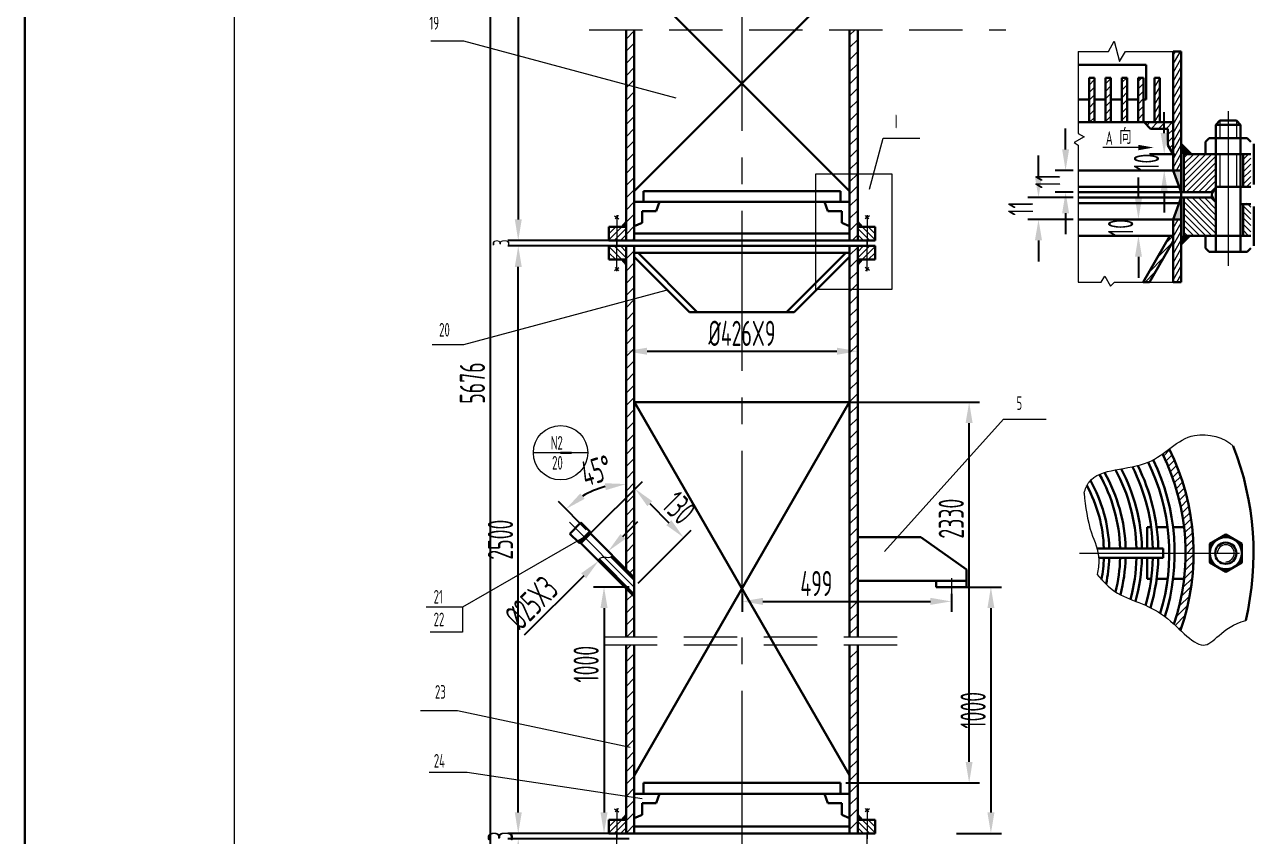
# Model space of a CAD drawing. Header units: millimetres. Extents: x 246 to 525, y 83 to 503.
# Drawn here: x 246.4 to 393.9, y 291.2 to 387.8 of the extents above; entities that cross this region are included whole.
import ezdxf

# ---------------------------------------------------------------- set-up
doc = ezdxf.new("R2010")
doc.units = ezdxf.units.MM
doc.linetypes.add('CENTER2', pattern=[28.575, 19.05, -3.175, 3.175, -3.175])
doc.linetypes.add('DASHED2', pattern=[9.525, 6.35, -3.175])
doc.layers.get('Defpoints').update_dxf_attribs({"lineweight": 15})
for name, color, linetype, lineweight in [('中心线', 7, 'CENTER2', 15), ('标注', 7, 'Continuous', 15), ('粗实线', 7, 'Continuous', 30), ('细实线', 7, 'Continuous', 15)]:
    doc.layers.add(name, color=color, linetype=linetype, lineweight=lineweight)
doc.styles.get("Standard").update_dxf_attribs({"font": 'ascii.shx', "width": 0.67, "height": 3, "bigfont": 'hztxt.shx'})
doc.dimstyles.new('ISO-25', dxfattribs={"dimtxt": 2.5, "dimasz": 2.5, "dimexe": 1.25, "dimexo": 0.625, "dimtad": 1, "dimdsep": 46, "dimtxsty": 'Standard', "dimcen": 2.5, "dimadec": 0, "dimazin": 0, "dimtfac": 1, "dimtofl": 0, "dimtmove": 0, "dimatfit": 3, "dimfxl": 1, "dimarcsym": 0})
doc.dimstyles.new('副本 (2)ISO-25', dxfattribs={"dimtxt": 2.5, "dimasz": 2.5, "dimexe": 1.25, "dimexo": 0.625, "dimtad": 1, "dimlfac": 10, "dimdsep": 46, "dimtxsty": 'Standard', "dimcen": 2.5, "dimadec": 0, "dimazin": 0, "dimtfac": 1, "dimtix": 1, "dimtofl": 0, "dimtmove": 0, "dimatfit": 3, "dimfxl": 1, "dimarcsym": 0})
pattern_1 = [(45, (239.0128, 282.3983), (-0.727401, 0.727401), [])]
pattern_2 = [(45, (244.60794, 283.0507), (-0.3637004, 0.3637004), [])]
pattern_3 = [(60, (244.60794, 283.0507), (-0.4454402, 0.257175), [])]
pattern_4 = [(45, (71.96004, 70.4446), (-0.4490128, 0.4490128), [])]

# ---------------------------------------------------------------- blocks, each defined once
blk = doc.blocks.new('*D7')
at = {"layer": 'Defpoints', "color": 0, "transparency": 16777216}
for p in [(313.19, 326.69), (324.88, 326.77), (318.99, 320.88)]:
    blk.add_point(p, dxfattribs=at)
at = {"layer": '标注', "color": 0, "lineweight": -2, "transparency": 16777216}
for p, q in [((313.63, 327.13), (319.96, 333.46)), ((320.84, 330.81), (323.12, 328.54)), ((319.44, 321.32), (325.77, 327.65))]:
    blk.add_line(p, q, dxfattribs=at)
at = {"layer": '标注', "color": 0, "transparency": 16777216}
for points in [[(321.14, 331.1), (320.55, 330.51), (319.08, 332.58)], [(323.41, 328.83), (322.82, 328.24), (324.88, 326.77)]]:
    blk.add_solid(points, dxfattribs=at)
at = {"layer": '标注', "color": 0, "transparency": 16777216, "insert": (324.34, 330.32), "char_height": 3, "attachment_point": 5, "rotation": 315}
blk.add_mtext('130', dxfattribs=at)
blk = doc.blocks.new('*D8')
at = {"layer": 'Defpoints', "color": 0, "transparency": 16777216}
for p in [(378.02, 364.66), (378.02, 362.72), (379.06, 362.72)]:
    blk.add_point(p, dxfattribs=at)
at = {"layer": '标注', "color": 0, "lineweight": -2, "transparency": 16777216}
for p, q in [((379.06, 367.16), (379.06, 369.66)), ((378.65, 364.66), (380.31, 364.66)), ((378.65, 362.72), (380.31, 362.72)), ((379.06, 360.22), (379.06, 357.72))]:
    blk.add_line(p, q, dxfattribs=at)
at = {"layer": '标注', "color": 0, "transparency": 16777216}
for points in [[(378.65, 367.16), (379.48, 367.16), (379.06, 364.66)], [(378.65, 360.22), (379.48, 360.22), (379.06, 362.72)]]:
    blk.add_solid(points, dxfattribs=at)
at = {"layer": '标注', "color": 0, "transparency": 16777216, "insert": (376.94, 363.69), "char_height": 3, "attachment_point": 5, "rotation": 90}
blk.add_mtext('10', dxfattribs=at)
blk = doc.blocks.new('*D9')
at = {"layer": 'Defpoints', "color": 0, "transparency": 16777216}
for p in [(380.37, 372.44), (380.37, 370.49), (382.13, 370.49)]:
    blk.add_point(p, dxfattribs=at)
at = {"layer": '标注', "color": 0, "lineweight": -2, "transparency": 16777216}
for p, q in [((382.13, 374.94), (382.13, 377.44)), ((380.99, 372.44), (383.38, 372.44)), ((380.99, 370.49), (383.38, 370.49)), ((382.13, 367.99), (382.13, 365.49))]:
    blk.add_line(p, q, dxfattribs=at)
at = {"layer": '标注', "color": 0, "transparency": 16777216}
for points in [[(381.71, 374.94), (382.55, 374.94), (382.13, 372.44)], [(381.71, 367.99), (382.55, 367.99), (382.13, 370.49)]]:
    blk.add_solid(points, dxfattribs=at)
at = {"layer": '标注', "color": 0, "transparency": 16777216, "insert": (380.01, 371.47), "char_height": 3, "attachment_point": 5, "rotation": 90}
blk.add_mtext('10', dxfattribs=at)
blk = doc.blocks.new('*D12')
at = {"layer": 'Defpoints', "color": 0, "transparency": 16777216}
for p in [(305.17, 290.88), (318.99, 291.53), (318.99, 290.88)]:
    blk.add_point(p, dxfattribs=at)
at = {"layer": '标注', "color": 0, "lineweight": -2, "transparency": 16777216}
for p, q in [((305.17, 294.03), (305.17, 296.53)), ((318.37, 291.53), (303.92, 291.53)), ((318.37, 290.88), (303.92, 290.88)), ((305.17, 288.38), (305.17, 285.88))]:
    blk.add_line(p, q, dxfattribs=at)
at = {"layer": '标注', "color": 0, "transparency": 16777216}
for points in [[(304.76, 294.03), (305.59, 294.03), (305.17, 291.53)], [(304.76, 288.38), (305.59, 288.38), (305.17, 290.88)]]:
    blk.add_solid(points, dxfattribs=at)
at = {"layer": '标注', "color": 0, "transparency": 16777216, "insert": (303.05, 291.2), "char_height": 3, "attachment_point": 5, "rotation": 90}
blk.add_mtext('3', dxfattribs=at)
blk = doc.blocks.new('*D16')
at = {"layer": 'Defpoints', "color": 0, "transparency": 16777216}
for p in [(318.02, 333.5), (312.95, 331.78), (313.76, 327.26), (318.02, 323), (318.99, 322.03)]:
    blk.add_point(p, dxfattribs=at)
at = {"layer": '标注', "color": 0, "lineweight": -2, "transparency": 16777216}
blk.add_line((313.32, 327.7), (309.97, 331.05), dxfattribs=at)
blk.add_arc((318.02, 323), 10.14, 104.1596, 120.8404, dxfattribs=at)
at = {"layer": '标注', "color": 0, "transparency": 16777216}
for points in [[(313.08, 331.38), (312.57, 332.03), (310.85, 330.17)], [(315.49, 333.24), (315.59, 332.42), (318.02, 333.14)]]:
    blk.add_solid(points, dxfattribs=at)
at = {"layer": '标注', "color": 0, "transparency": 16777216, "insert": (314.47, 334.74), "char_height": 3, "attachment_point": 5, "rotation": 16.8514}
blk.add_mtext('45°', dxfattribs=at)
blk = doc.blocks.new('*D17')
at = {"layer": 'Defpoints', "color": 0, "transparency": 16777216}
for p in [(312.61, 326.11), (313.76, 327.26), (314.74, 323.99)]:
    blk.add_point(p, dxfattribs=at)
at = {"layer": '标注', "color": 0, "lineweight": -2, "transparency": 16777216}
for p, q in [((317.65, 326.91), (319.42, 328.67)), ((314.2, 326.82), (316.77, 324.25)), ((313.06, 325.67), (315.62, 323.11)), ((312.97, 322.22), (305.89, 315.15))]:
    blk.add_line(p, q, dxfattribs=at)
at = {"layer": '标注', "color": 0, "transparency": 16777216}
for points in [[(317.36, 327.2), (317.94, 326.61), (315.88, 325.14)], [(312.67, 322.52), (313.26, 321.93), (314.74, 323.99)]]:
    blk.add_solid(points, dxfattribs=at)
at = {"layer": '标注', "color": 0, "transparency": 16777216, "insert": (306.75, 319.01), "char_height": 3, "attachment_point": 5, "rotation": 45}
blk.add_mtext('%%C25X3', dxfattribs=at)
blk = doc.blocks.new('*D18')
at = {"layer": 'Defpoints', "color": 0, "transparency": 16777216}
for p in [(318.99, 320.88), (315.39, 291.53), (318.99, 291.53)]:
    blk.add_point(p, dxfattribs=at)
at = {"layer": '标注', "color": 0, "lineweight": -2, "transparency": 16777216}
for p, q in [((318.37, 320.88), (314.14, 320.88)), ((315.39, 318.38), (315.39, 294.03)), ((318.37, 291.53), (314.14, 291.53))]:
    blk.add_line(p, q, dxfattribs=at)
at = {"layer": '标注', "color": 0, "transparency": 16777216}
for points in [[(314.97, 318.38), (315.81, 318.38), (315.39, 320.88)], [(314.97, 294.03), (315.81, 294.03), (315.39, 291.53)]]:
    blk.add_solid(points, dxfattribs=at)
at = {"layer": '标注', "color": 0, "transparency": 16777216, "insert": (313.26, 311.69), "char_height": 3, "attachment_point": 5, "rotation": 90}
blk.add_mtext('1000', dxfattribs=at)
blk = doc.blocks.new('*D23')
at = {"layer": 'Defpoints', "color": 0, "transparency": 16777216}
for p in [(343.57, 342.91), (358.89, 342.91), (343.57, 297.56)]:
    blk.add_point(p, dxfattribs=at)
at = {"layer": '标注', "color": 0, "lineweight": -2, "transparency": 16777216}
for p, q in [((344.19, 342.91), (360.14, 342.91)), ((358.89, 300.06), (358.89, 340.41)), ((344.19, 297.56), (360.14, 297.56))]:
    blk.add_line(p, q, dxfattribs=at)
at = {"layer": '标注', "color": 0, "transparency": 16777216}
for points in [[(358.47, 340.41), (359.3, 340.41), (358.89, 342.91)], [(358.47, 300.06), (359.3, 300.06), (358.89, 297.56)]]:
    blk.add_solid(points, dxfattribs=at)
at = {"layer": '标注', "color": 0, "transparency": 16777216, "insert": (356.76, 329.02), "char_height": 3, "attachment_point": 5, "rotation": 90}
blk.add_mtext('2330', dxfattribs=at)
blk = doc.blocks.new('*D24')
at = {"layer": 'Defpoints', "color": 0, "transparency": 16777216}
for p in [(331.83, 320.7), (356.77, 320.7), (356.77, 319.17)]:
    blk.add_point(p, dxfattribs=at)
at = {"layer": '标注', "color": 0, "lineweight": -2, "transparency": 16777216}
for p, q in [((331.83, 320.07), (331.83, 317.92)), ((334.33, 319.17), (354.27, 319.17)), ((356.77, 320.07), (356.77, 317.92))]:
    blk.add_line(p, q, dxfattribs=at)
at = {"layer": '标注', "color": 0, "transparency": 16777216}
for points in [[(334.33, 319.59), (334.33, 318.75), (331.83, 319.17)], [(354.27, 319.59), (354.27, 318.75), (356.77, 319.17)]]:
    blk.add_solid(points, dxfattribs=at)
at = {"layer": '标注', "color": 0, "transparency": 16777216, "insert": (340.69, 321.3), "char_height": 3, "attachment_point": 5}
blk.add_mtext('499', dxfattribs=at)
blk = doc.blocks.new('*D25')
at = {"layer": 'Defpoints', "color": 0, "transparency": 16777216}
for p in [(356.77, 320.88), (356.77, 291.53), (361.48, 291.53)]:
    blk.add_point(p, dxfattribs=at)
at = {"layer": '标注', "color": 0, "lineweight": -2, "transparency": 16777216}
for p, q in [((357.39, 320.88), (362.73, 320.88)), ((361.48, 318.38), (361.48, 294.03)), ((357.39, 291.53), (362.73, 291.53))]:
    blk.add_line(p, q, dxfattribs=at)
at = {"layer": '标注', "color": 0, "transparency": 16777216}
for points in [[(361.07, 318.38), (361.9, 318.38), (361.48, 320.88)], [(361.07, 294.03), (361.9, 294.03), (361.48, 291.53)]]:
    blk.add_solid(points, dxfattribs=at)
at = {"layer": '标注', "color": 0, "transparency": 16777216, "insert": (359.36, 306.2), "char_height": 3, "attachment_point": 5, "rotation": 90}
blk.add_mtext('1000', dxfattribs=at)
blk = doc.blocks.new('*D1')
at = {"layer": 'Defpoints', "color": 0, "transparency": 16777216}
for p in [(318.02, 349.77), (345.63, 349.73), (345.63, 348.96)]:
    blk.add_point(p, dxfattribs=at)
at = {"layer": '标注', "color": 0, "lineweight": -2, "transparency": 16777216}
for p, q in [((318.02, 349.14), (318.02, 347.71)), ((320.52, 348.96), (343.13, 348.96)), ((345.63, 349.11), (345.63, 347.71))]:
    blk.add_line(p, q, dxfattribs=at)
at = {"layer": '标注', "color": 0, "transparency": 16777216}
for points in [[(320.52, 349.38), (320.52, 348.54), (318.02, 348.96)], [(343.13, 349.38), (343.13, 348.54), (345.63, 348.96)]]:
    blk.add_solid(points, dxfattribs=at)
at = {"layer": '标注', "color": 0, "transparency": 16777216, "insert": (331.82, 351.09), "char_height": 3, "attachment_point": 5}
blk.add_mtext('%%C426X9', dxfattribs=at)
blk = doc.blocks.new('*D27')
at = {"layer": 'Defpoints', "color": 0, "transparency": 16777216}
for p in [(318.99, 426.88), (305.17, 362.15), (318.99, 362.15)]:
    blk.add_point(p, dxfattribs=at)
at = {"layer": '标注', "color": 0, "lineweight": -2, "transparency": 16777216}
for p, q in [((318.37, 426.88), (303.92, 426.88)), ((305.17, 424.38), (305.17, 364.65)), ((318.37, 362.15), (303.92, 362.15))]:
    blk.add_line(p, q, dxfattribs=at)
at = {"layer": '标注', "color": 0, "transparency": 16777216}
for points in [[(304.76, 424.38), (305.59, 424.38), (305.17, 426.88)], [(304.76, 364.65), (305.59, 364.65), (305.17, 362.15)]]:
    blk.add_solid(points, dxfattribs=at)
at = {"layer": '标注', "color": 0, "transparency": 16777216, "insert": (303.05, 394.51), "char_height": 3, "attachment_point": 5, "rotation": 90}
blk.add_mtext('2000', dxfattribs=at)
blk = doc.blocks.new('*D28')
at = {"layer": 'Defpoints', "color": 0, "transparency": 16777216}
for p in [(305.17, 361.5), (318.99, 361.5), (318.99, 291.53)]:
    blk.add_point(p, dxfattribs=at)
at = {"layer": '标注', "color": 0, "lineweight": -2, "transparency": 16777216}
for p, q in [((318.37, 361.5), (303.92, 361.5)), ((305.17, 294.03), (305.17, 359)), ((318.37, 291.53), (303.92, 291.53))]:
    blk.add_line(p, q, dxfattribs=at)
at = {"layer": '标注', "color": 0, "transparency": 16777216}
for points in [[(304.76, 359), (305.59, 359), (305.17, 361.5)], [(304.76, 294.03), (305.59, 294.03), (305.17, 291.53)]]:
    blk.add_solid(points, dxfattribs=at)
at = {"layer": '标注', "color": 0, "transparency": 16777216, "insert": (303.05, 326.52), "char_height": 3, "attachment_point": 5, "rotation": 90}
blk.add_mtext('2500', dxfattribs=at)
blk = doc.blocks.new('*D30')
at = {"layer": 'Defpoints', "color": 0, "transparency": 16777216}
for p in [(327.75, 452.5), (301.83, 237.84), (327.75, 237.84)]:
    blk.add_point(p, dxfattribs=at)
at = {"layer": '标注', "color": 0, "lineweight": -2, "transparency": 16777216}
for p, q in [((327.13, 452.5), (300.58, 452.5)), ((301.83, 450), (301.83, 240.34)), ((327.13, 237.84), (300.58, 237.84))]:
    blk.add_line(p, q, dxfattribs=at)
at = {"layer": '标注', "color": 0, "transparency": 16777216}
for points in [[(301.42, 450), (302.25, 450), (301.83, 452.5)], [(301.42, 240.34), (302.25, 240.34), (301.83, 237.84)]]:
    blk.add_solid(points, dxfattribs=at)
at = {"layer": '标注', "color": 0, "transparency": 16777216, "insert": (299.71, 345.17), "char_height": 3, "attachment_point": 5, "rotation": 90}
blk.add_mtext('5676', dxfattribs=at)
blk = doc.blocks.new('*D31')
at = {"layer": 'Defpoints', "color": 0, "transparency": 16777216}
for p in [(371.89, 370.49), (370.38, 367.9), (371.89, 367.9)]:
    blk.add_point(p, dxfattribs=at)
at = {"layer": '标注', "color": 0, "lineweight": -2, "transparency": 16777216}
for p, q in [((370.38, 372.99), (370.38, 375.49)), ((371.27, 370.49), (369.13, 370.49)), ((371.27, 367.9), (369.13, 367.9)), ((370.38, 365.4), (370.38, 362.9))]:
    blk.add_line(p, q, dxfattribs=at)
at = {"layer": '标注', "color": 0, "transparency": 16777216}
for points in [[(369.97, 372.99), (370.8, 372.99), (370.38, 370.49)], [(369.97, 365.4), (370.8, 365.4), (370.38, 367.9)]]:
    blk.add_solid(points, dxfattribs=at)
at = {"layer": '标注', "color": 0, "transparency": 16777216, "insert": (368.26, 369.2), "char_height": 3, "attachment_point": 5, "rotation": 90}
blk.add_mtext('11', dxfattribs=at)
blk = doc.blocks.new('*D32')
at = {"layer": 'Defpoints', "color": 0, "transparency": 16777216}
for p in [(371.89, 367.25), (367.15, 364.66), (371.89, 364.66)]:
    blk.add_point(p, dxfattribs=at)
at = {"layer": '标注', "color": 0, "lineweight": -2, "transparency": 16777216}
for p, q in [((367.15, 369.75), (367.15, 372.25)), ((371.27, 367.25), (365.9, 367.25)), ((371.27, 364.66), (365.9, 364.66)), ((367.15, 362.16), (367.15, 359.66))]:
    blk.add_line(p, q, dxfattribs=at)
at = {"layer": '标注', "color": 0, "transparency": 16777216}
for points in [[(366.73, 369.75), (367.57, 369.75), (367.15, 367.25)], [(366.73, 362.16), (367.57, 362.16), (367.15, 364.66)]]:
    blk.add_solid(points, dxfattribs=at)
at = {"layer": '标注', "color": 0, "transparency": 16777216, "insert": (365.03, 365.96), "char_height": 3, "attachment_point": 5, "rotation": 90}
blk.add_mtext('11', dxfattribs=at)

msp = doc.modelspace()

# ---------------------------------------------------------------- hatches: boundary and pattern name
at = {"layer": '中心线'}
for points in [[(384.158, 373.6698), (384.158, 372.4373), (385.3905, 372.4373)], [(384.1338, 361.4933), (384.1338, 362.7258), (385.3663, 362.7258)]]:
    msp.add_hatch(color=0, dxfattribs=at).paths.add_polyline_path(points)
h = msp.add_hatch(color=0, dxfattribs=at)
h.paths.add_polyline_path([(384.1503, 370.4933), (383.1783, 370.4933), (383.9073, 368.5493), (384.1503, 368.5493)])
h.paths.add_polyline_path([(383.1783, 364.6613), (384.1503, 364.6613), (384.1503, 366.6053), (383.9073, 366.6053)])
h = msp.add_hatch(color=256, dxfattribs=at)
h.paths.add_polyline_path([(384.1503, 370.4933), (383.1783, 370.4933), (383.9073, 368.5493), (384.1503, 368.5493)])
h.paths.add_polyline_path([(384.1503, 366.6053), (383.9073, 366.6053), (383.1783, 364.6613), (384.1503, 364.6613)])
h = msp.add_hatch(color=0, dxfattribs=at)
h.paths.add_polyline_path([(384.1503, 368.5493), (383.9073, 368.5493), (384.1503, 367.9013)])
h.paths.add_polyline_path([(384.1503, 367.2533), (383.9073, 366.6053), (384.1503, 366.6053)])
at = {"layer": '粗实线'}
for points in [[(318.0203, 364.3687), (317.5099, 363.7794), (318.0203, 363.7794)], [(345.6283, 364.3687), (346.1386, 363.7794), (345.6283, 363.7794)], [(317.5115, 359.873), (318.0219, 359.873), (318.0219, 359.2837)], [(345.6267, 359.2837), (346.137, 359.873), (345.6267, 359.873)], [(317.5115, 293.1571), (318.0219, 293.1571), (318.0219, 293.7464)], [(345.6267, 293.7464), (346.137, 293.1571), (345.6267, 293.1571)]]:
    msp.add_hatch(color=256, dxfattribs=at).paths.add_polyline_path(points)
at = {"layer": '细实线'}
h = msp.add_hatch(dxfattribs=at)
h.set_pattern_fill('ANSI31', color=256, scale=0.324, style=0)
h.set_pattern_definition(pattern_1)
h.paths.add_polyline_path([(318.9939, 387.2532), (318.0219, 387.2532), (318.0219, 362.1501), (318.9939, 362.1501)])
h.paths.add_polyline_path([(345.6267, 387.2532), (344.6547, 387.2532), (344.6547, 370.2234), (345.6267, 370.2234)])
h.paths.add_polyline_path([(345.6267, 370.2234), (344.6547, 370.2234), (344.6547, 362.1501), (345.6267, 362.1501)])
h.paths.add_polyline_path([(345.6267, 361.5021), (344.6547, 361.5021), (344.6547, 351.6399), (345.6267, 351.6399)])
h.paths.add_polyline_path([(318.9939, 361.5021), (318.0219, 361.5021), (318.0219, 333.5037), (318.0219, 322.9978), (318.9939, 322.0258)])
h = msp.add_hatch(dxfattribs=at)
h.set_pattern_fill('ANSI31', color=256, scale=0.162, angle=15, style=0)
h.set_pattern_definition(pattern_3)
h.paths.add_polyline_path([(383.1783, 372.4373), (383.1783, 370.4933), (384.1503, 370.4933), (384.1503, 384.6741), (383.1783, 384.6741)])
h.paths.add_polyline_path([(383.1783, 357.1873), (384.1503, 357.1873), (384.1503, 362.7173), (384.1503, 364.6613), (383.1783, 364.6613)])
h = msp.add_hatch(dxfattribs=at)
h.set_pattern_fill('ANSI31', color=256, scale=0.2, style=0)
h.set_pattern_definition(pattern_4)
h.paths.add_polyline_path([(373.1872, 376.2193), (373.8352, 376.2193), (373.8352, 381.5357), (373.1872, 381.5357)])
h.paths.add_polyline_path([(375.7792, 381.5357), (375.1312, 381.5357), (375.1312, 376.2193), (375.7792, 376.2193)])
h.paths.add_polyline_path([(377.7232, 381.5357), (377.0752, 381.5357), (377.0752, 376.2193), (377.7232, 376.2193)])
h.paths.add_polyline_path([(379.6672, 381.5357), (379.0192, 381.5357), (379.0192, 376.2193), (379.6672, 376.2193)])
h = msp.add_hatch(dxfattribs=at)
h.set_pattern_fill('ANSI31', color=256, scale=0.162, angle=15, style=0)
h.set_pattern_definition(pattern_3)
h.paths.add_polyline_path([(381.6112, 381.5357), (381.5376, 381.5357), (380.9632, 381.5357), (380.9632, 376.2193), (381.5477, 376.2193), (381.6112, 376.2193)])
h = msp.add_hatch(dxfattribs=at)
h.set_pattern_fill('ANSI31', color=256, scale=0.2, style=0)
h.set_pattern_definition(pattern_4)
h.paths.add_polyline_path([(382.5676, 375.4511), (382.5676, 373.4951), (383.1783, 372.4373), (383.1783, 376.2193), (379.7396, 376.2193), (380.5077, 375.4511)])
h = msp.add_hatch(dxfattribs=at)
h.set_pattern_fill('ANSI31', color=256, scale=0.162, style=0)
h.set_pattern_definition(pattern_2)
h.paths.add_polyline_path([(388.2825, 371.5216), (388.2825, 372.4373), (384.4743, 372.4373), (384.4743, 367.9013), (387.9096, 367.9013, -0.181462), (388.2825, 368.202)])
h.paths.add_polyline_path([(392.4336, 372.4373), (391.5324, 372.4373), (391.5324, 368.5537), (392.4336, 368.5537)])
h = msp.add_hatch(dxfattribs=at)
h.set_pattern_fill('ANSI31', color=256, scale=0.162, style=0)
h.set_pattern_definition([(315, (244.60794, 452.10387), (-0.3637004, -0.3637004), [])])
h.paths.add_polyline_path([(388.2825, 363.633), (388.2825, 362.7173), (384.4743, 362.7173), (384.4743, 367.2533), (387.9096, 367.2533, 0.181462), (388.2825, 366.9526)])
h.paths.add_polyline_path([(392.4336, 362.7173), (391.5324, 362.7173), (391.5324, 366.6009), (392.4336, 366.6009)])
h = msp.add_hatch(dxfattribs=at)
h.set_pattern_fill('ANSI31', color=256, scale=0.162, style=0)
h.set_pattern_definition([(45, (239.01276, 216.1791), (-0.3637004, 0.3637004), [])])
h.paths.add_polyline_path([(316.9036, 363.7791), (315.9629, 363.7791), (315.9629, 362.1501), (316.9036, 362.1501)])
h.paths.add_polyline_path([(318.0219, 363.7791), (316.9036, 363.7791), (316.9036, 362.1501), (318.0219, 362.1501)])
h = msp.add_hatch(dxfattribs=at)
h.set_pattern_fill('ANSI31', color=256, scale=0.162, style=0)
h.set_pattern_definition([(135, (424.6358, 216.1791), (0.3637004, 0.3637004), [])])
h.paths.add_polyline_path([(346.745, 363.7791), (347.6857, 363.7791), (347.6857, 362.1501), (346.745, 362.1501)])
h.paths.add_polyline_path([(345.6267, 363.7791), (346.745, 363.7791), (346.745, 362.1501), (345.6267, 362.1501)])
h = msp.add_hatch(dxfattribs=at)
h.set_pattern_fill('ANSI31', color=256, scale=0.162, style=0)
h.set_pattern_definition([(315, (239.01276, 507.47306), (-0.3637004, -0.3637004), [])])
h.paths.add_polyline_path([(315.9629, 361.5021), (316.9036, 361.5021), (316.9036, 359.873), (315.9629, 359.873)])
h.paths.add_polyline_path([(318.0219, 359.873), (316.9036, 359.873), (316.9036, 361.5021), (318.0219, 361.5021)])
h = msp.add_hatch(dxfattribs=at)
h.set_pattern_fill('ANSI31', color=256, scale=0.162, style=0)
h.set_pattern_definition([(225, (424.6358, 507.47306), (0.3637004, -0.3637004), [])])
h.paths.add_polyline_path([(347.6857, 361.5021), (346.745, 361.5021), (346.745, 359.873), (347.6857, 359.873)])
h.paths.add_polyline_path([(345.6267, 359.873), (346.745, 359.873), (346.745, 361.5021), (345.6267, 361.5021)])
h = msp.add_hatch(dxfattribs=at)
h.set_pattern_fill('ANSI31', color=256, scale=0.162, style=0)
h.set_pattern_definition(pattern_2)
h.paths.add_polyline_path([(383.1783, 362.0693), (383.1783, 362.7173), (382.8042, 362.7173), (379.6114, 357.1873), (380.3597, 357.1873)])
h = msp.add_hatch(dxfattribs=at)
h.set_pattern_fill('ANSI31', color=256, scale=0.324, style=0)
h.set_pattern_definition(pattern_1)
h.paths.add_polyline_path([(345.6267, 351.6399), (344.6547, 351.6399), (344.6547, 314.9568), (345.6267, 314.9568)])
h.paths.add_polyline_path([(345.6267, 313.9848), (344.6547, 313.9848), (344.6547, 291.528), (345.6267, 291.528), (345.6267, 293.1571)])
h = msp.add_hatch(dxfattribs=at)
h.set_pattern_fill('ANSI31', color=256, scale=0.2, style=0)
h.set_pattern_definition([(45, (66.36486, 81.86283), (-0.4490128, 0.4490128), [])])
edge = h.paths.add_edge_path()
edge.add_spline(control_points=[(382.7038, 337.3228), (382.4421, 337.1263), (382.1795, 336.9273), (381.9107, 336.7347)], knot_values=[16.16220367, 16.16220367, 16.16220367, 16.16220367, 17.37817642, 17.37817642, 17.37817642, 17.37817642], degree=3, periodic=0)
edge.add_arc((357.9652, 324.9163), 26.7033, -0.013491, 26.268742, ccw=False)
edge.add_line((384.6684, 324.9101), (385.6404, 324.9101))
edge.add_arc((357.9652, 324.9163), 27.6753, 359.986983, 386.633725)
edge = h.paths.add_edge_path()
edge.add_line((385.6404, 324.9101), (384.6684, 324.9101))
edge.add_arc((357.9652, 324.9163), 26.7033, 341.500012, 359.986509, ccw=False)
edge.add_spline(control_points=[(383.2885, 316.4433), (383.554, 316.203), (383.8147, 315.96), (384.0695, 315.7247)], knot_values=[13.43695554, 13.43695554, 13.43695554, 13.43695554, 14.5748202, 14.5748202, 14.5748202, 14.5748202], degree=3, periodic=0)
edge.add_arc((357.9652, 324.9163), 27.6753, 340.602246, 359.986983)
h = msp.add_hatch(dxfattribs=at)
h.set_pattern_fill('ANSI31', color=256, scale=0.162, style=0)
h.set_pattern_definition([(45, (239.01276, 282.3983), (-0.3637004, 0.3637004), [])])
edge = h.paths.add_edge_path()
edge.add_spline(control_points=[(314.8165, 324.187), (314.7738, 324.1408), (314.7324, 324.0902), (314.692, 324.0366)], knot_values=[0.61619123, 0.61619123, 0.61619123, 0.61619123, 0.90143875, 0.90143875, 0.90143875, 0.90143875], degree=3, periodic=0)
edge.add_line((314.692, 324.0366), (318.9939, 319.7347))
edge.add_line((318.9939, 319.7347), (318.9939, 320.0096))
edge.add_line((318.9939, 320.0096), (314.8165, 324.187))
edge = h.paths.add_edge_path()
edge.add_spline(control_points=[(316.4138, 324.6058), (316.3666, 324.5619), (316.3111, 324.5234), (316.252, 324.4927)], knot_values=[3.29237305, 3.29237305, 3.29237305, 3.29237305, 3.56707941, 3.56707941, 3.56707941, 3.56707941], degree=3, periodic=0)
edge.add_line((316.252, 324.4927), (318.9939, 321.7508))
edge.add_line((318.9939, 321.7508), (318.9939, 322.0258))
edge.add_line((318.9939, 322.0258), (316.4138, 324.6058))
h = msp.add_hatch(dxfattribs=at)
h.set_pattern_fill('ANSI31', color=256, scale=0.324, style=0)
h.set_pattern_definition(pattern_1)
h.paths.add_polyline_path([(318.9939, 313.9848), (318.0349, 313.9848), (318.0219, 291.528), (318.9939, 291.528)])
h.paths.add_polyline_path([(318.9939, 319.7347), (318.0387, 320.6899), (318.0354, 314.9568), (318.9939, 314.9568)])
h = msp.add_hatch(dxfattribs=at)
h.set_pattern_fill('ANSI31', color=256, scale=0.162, style=0)
h.set_pattern_definition([(45, (239.01276, 145.55703), (-0.3637004, 0.3637004), [])])
h.paths.add_polyline_path([(315.9629, 291.528), (316.9036, 291.528), (316.9036, 293.1571), (315.9629, 293.1571)])
h.paths.add_polyline_path([(318.0219, 293.1571), (316.9036, 293.1571), (316.9036, 291.528), (318.0219, 291.528)])
h = msp.add_hatch(dxfattribs=at)
h.set_pattern_fill('ANSI31', color=256, scale=0.162, style=0)
h.set_pattern_definition([(135, (424.6358, 145.55703), (0.3637004, 0.3637004), [])])
h.paths.add_polyline_path([(347.6857, 291.528), (346.745, 291.528), (346.745, 293.1571), (347.6857, 293.1571)])
h.paths.add_polyline_path([(345.6267, 293.1571), (346.745, 293.1571), (346.745, 291.528), (345.6267, 291.528)])

# ---------------------------------------------------------------- linework, layer by layer
at = {"layer": '中心线'}
for p, q in [((331.8243, 451.4099), (331.8209, 232.6833)), ((389.7455, 377.554), (389.7455, 359.1366)), ((318.9939, 320.8802), (311.2793, 328.5948)), ((372.0473, 324.9101), (393.9269, 324.9101))]:
    msp.add_line(p, q, dxfattribs=at)
at = {"layer": '标注'}
for p, q in [((298.6691, 385.8696), (294.7464, 385.8696)), ((323.9803, 379.0874), (298.6691, 385.8696)), ((347.024, 368.2442), (348.6609, 374.3532)), ((348.6609, 374.3532), (353.0198, 374.3532)), ((379.0432, 373.2169), (374.8051, 373.2169)), ((322.7479, 356.19), (298.6282, 349.7271)), ((298.6282, 349.7271), (294.9044, 349.7271)), ((348.8119, 325.1109), (362.9847, 340.8709)), ((362.9847, 340.8709), (368.0516, 340.8709)), ((313.0372, 326.8369), (298.5442, 318.4693)), ((298.5442, 318.4693), (294.1933, 318.4693)), ((298.5442, 318.4693), (298.5442, 315.517)), ((298.5442, 315.517), (294.6673, 315.517)), ((297.9517, 306.1474), (293.544, 306.1474)), ((318.5108, 301.7608), (297.9517, 306.1474)), ((299.0891, 298.7813), (294.5393, 298.7813)), ((319.9453, 295.6496), (299.0891, 298.7813))]:
    msp.add_line(p, q, dxfattribs=at)
at = {"layer": '标注', "ltscale": 2.5}
msp.add_line((313.4494, 336.8692), (306.9694, 336.8692), dxfattribs=at)
at = {"layer": '标注'}
msp.add_lwpolyline([(380.8679, 373.2169, 0.0013, 0.648, 0), (379.0432, 373.2169, 0.648, 0.648, 0)], format="xyseb", dxfattribs=at)
msp.add_circle((310.2094, 336.8692), 3.24, dxfattribs=at)
at = {"layer": '粗实线'}
for p, q in [((246.3782, 83.0489), (246.3782, 503.0489)), ((318.9939, 393.6924), (344.6547, 368.0316)), ((344.6547, 393.6924), (318.9939, 368.0316)), ((318.0219, 387.2532), (318.0219, 362.1501)), ((318.9939, 387.2532), (318.9939, 362.1501)), ((344.6547, 387.2532), (344.6547, 362.1501)), ((345.6267, 387.2532), (345.6267, 362.1501)), ((383.1783, 372.4373), (383.1783, 384.6741)), ((383.1783, 384.6741), (384.1503, 384.6741)), ((383.1783, 384.6741), (383.1783, 370.4933)), ((384.1503, 384.6741), (384.1503, 372.4373)), ((384.1503, 384.6741), (384.1503, 357.1873)), ((379.9716, 383.0621), (371.8912, 383.0621)), ((379.9716, 383.0621), (379.9716, 378.9248)), ((373.1872, 381.5357), (373.8352, 381.5357)), ((373.1872, 381.5357), (373.1872, 376.2193)), ((373.8352, 381.5357), (373.8352, 376.2193)), ((375.1312, 381.5357), (375.7792, 381.5357)), ((375.1312, 381.5357), (375.1312, 376.2193)), ((375.7792, 381.5357), (375.7792, 376.2193)), ((377.0752, 381.5357), (377.7232, 381.5357)), ((377.0752, 381.5357), (377.0752, 376.2193)), ((377.7232, 381.5357), (377.7232, 376.2193)), ((379.0192, 381.5357), (379.6672, 381.5357)), ((379.0192, 381.5357), (379.0192, 376.2193)), ((379.6672, 381.5357), (379.6672, 376.2193)), ((380.9632, 376.2193), (380.9632, 381.5357)), ((380.9632, 381.5357), (381.5376, 381.5357)), ((380.9632, 381.5357), (380.9632, 376.2193)), ((381.5376, 381.5357), (380.9632, 381.5357)), ((381.5376, 381.5357), (381.6112, 381.5357)), ((381.6112, 381.5357), (381.6112, 376.2193)), ((379.9716, 378.9248), (379.6672, 378.9248)), ((388.7665, 376.4484), (388.2825, 375.9283)), ((388.7665, 376.4484), (390.7244, 376.4484)), ((390.7244, 376.4484), (391.2084, 375.9283)), ((371.8912, 376.2193), (383.1783, 376.2193)), ((380.5077, 375.4511), (379.7396, 376.2193)), ((382.5676, 375.4511), (380.5077, 375.4511)), ((381.5477, 376.2193), (380.9632, 376.2193)), ((382.5676, 373.4951), (382.5676, 375.4511)), ((388.2825, 375.9283), (391.2084, 375.9283)), ((388.2825, 365.5857), (388.2825, 375.9283)), ((391.2084, 375.9283), (391.2084, 367.2533)), ((383.1783, 372.4373), (382.5676, 373.4951)), ((384.1503, 373.6775), (385.3905, 372.4373)), ((387.4884, 374.3509), (387.0573, 373.9141)), ((387.0573, 372.4361), (387.0573, 373.9141)), ((387.4884, 374.3509), (391.8028, 374.3509)), ((392.0025, 374.3509), (387.6882, 374.3509)), ((392.0025, 374.3509), (392.4336, 373.9141)), ((392.801, 368.7983), (392.801, 373.6513)), ((392.801, 373.6513), (392.801, 373.6513)), ((380.3672, 372.4373), (383.1783, 372.4373)), ((384.4743, 372.4373), (392.4336, 372.4373)), ((384.4743, 372.4373), (384.4743, 367.9013)), ((388.6065, 372.4373), (390.8844, 372.4373)), ((391.5324, 372.4373), (391.5324, 368.5537)), ((371.8912, 370.4933), (384.1503, 370.4933)), ((383.1783, 370.4933), (384.1503, 367.9013)), ((388.2825, 371.5216), (388.2825, 360.8037)), ((388.2825, 371.5216), (388.2825, 361.179)), ((391.2084, 360.8037), (391.2084, 369.854)), ((391.2084, 361.179), (391.2084, 369.854)), ((391.5324, 368.5537), (391.5324, 369.854)), ((320.0821, 366.7356), (320.0821, 368.0316)), ((320.0821, 368.0316), (343.5665, 368.0316)), ((343.5665, 366.7356), (343.5665, 368.0316)), ((371.8912, 368.5493), (384.1503, 368.5493)), ((371.8912, 367.9013), (387.9096, 367.9013)), ((388.2825, 368.5537), (391.2084, 368.5537)), ((391.2084, 368.5537), (392.4336, 368.5537)), ((391.2084, 366.4621), (391.2084, 368.5537)), ((318.9939, 366.7356), (318.9939, 363.1152)), ((318.9939, 366.7356), (344.6547, 366.7356)), ((322.0045, 366.7356), (321.6045, 365.6237)), ((341.6441, 366.7356), (342.0441, 365.6237)), ((371.8912, 367.2533), (387.8852, 367.2533)), ((371.8912, 367.2533), (386.7527, 367.2533)), ((371.8912, 366.6053), (384.1503, 366.6053)), ((383.1783, 364.6613), (384.1503, 367.2533)), ((384.4743, 367.2533), (384.4743, 362.7173)), ((392.4336, 366.4621), (391.2084, 366.4621)), ((391.5324, 362.7173), (391.5324, 366.4621)), ((392.801, 361.5028), (392.801, 366.1838)), ((319.9453, 365.6237), (321.6045, 365.6237)), ((319.9453, 364.2342), (319.9453, 365.6237)), ((343.7033, 365.6237), (342.0441, 365.6237)), ((343.7033, 365.6237), (342.0441, 365.6237)), ((343.7033, 364.2342), (343.7033, 365.6237)), ((371.8912, 364.6613), (384.1503, 364.6613)), ((383.1783, 364.6613), (383.1783, 357.1873)), ((383.1783, 364.6613), (384.1503, 364.6613)), ((383.1783, 357.1873), (383.1783, 364.6613)), ((384.1503, 364.6613), (384.1503, 362.7173)), ((315.9629, 363.7791), (315.9629, 362.1501)), ((318.0219, 363.7791), (315.9629, 363.7791)), ((318.0198, 364.3681), (317.5097, 363.7791)), ((318.9939, 363.8342), (319.9453, 364.2342)), ((318.9939, 362.9925), (344.6547, 362.9925)), ((344.6547, 363.8342), (343.7033, 364.2342)), ((345.6267, 363.7791), (347.6857, 363.7791)), ((345.6288, 364.3681), (346.1388, 363.7791)), ((347.6857, 363.7791), (347.6857, 362.1501)), ((315.9629, 362.1501), (347.6857, 362.1501)), ((315.9629, 361.5021), (347.6857, 361.5021)), ((315.9629, 359.873), (315.9629, 361.5021)), ((318.0219, 361.5021), (318.0219, 333.5037)), ((318.9939, 361.5021), (318.9939, 314.9568)), ((344.6547, 361.5021), (344.6547, 314.9568)), ((345.6267, 361.5021), (345.6267, 314.9568)), ((347.6857, 359.873), (347.6857, 361.5021)), ((371.8912, 362.7173), (383.1783, 362.7173)), ((382.8042, 362.7173), (379.6114, 357.1873)), ((382.8042, 362.7173), (379.6114, 357.1873)), ((380.3597, 357.1873), (383.1783, 362.0693)), ((383.1783, 362.0693), (380.3597, 357.1873)), ((383.1783, 362.0693), (380.3597, 357.1873)), ((383.1783, 362.0693), (383.1783, 362.7173)), ((384.1503, 362.7173), (384.1503, 357.1873)), ((384.4743, 362.7173), (392.4336, 362.7173)), ((387.0573, 362.7185), (387.0573, 361.2404)), ((392.801, 361.5043), (392.801, 361.5043)), ((318.9939, 360.6597), (344.6547, 360.6597)), ((318.9939, 360.2015), (325.5855, 353.6098)), ((319.4521, 360.6597), (326.502, 353.6098)), ((344.1965, 360.6597), (337.1466, 353.6098)), ((344.6547, 360.2015), (338.063, 353.6098)), ((387.4884, 360.8037), (387.0573, 361.2404)), ((387.4884, 360.8037), (391.8028, 360.8037)), ((392.0025, 360.8037), (387.6882, 360.8037)), ((392.0025, 360.8037), (392.4336, 361.2404)), ((318.0219, 359.873), (315.9629, 359.873)), ((318.0214, 359.2843), (317.5113, 359.8732)), ((345.6267, 359.873), (347.6857, 359.873)), ((345.6272, 359.2843), (346.1372, 359.8732)), ((379.6114, 357.1873), (380.3597, 357.1873)), ((384.1503, 357.1873), (383.1783, 357.1873)), ((325.5855, 353.6098), (338.063, 353.6098)), ((344.6547, 314.9568), (344.6547, 351.6399)), ((345.6267, 351.6399), (345.6267, 314.9568)), ((319.0021, 298.4937), (344.6547, 342.9253)), ((319.0021, 342.9111), (344.6465, 342.9111)), ((319.0021, 342.9111), (344.6547, 298.4795)), ((318.0219, 333.5037), (318.0219, 322.9978)), ((312.6443, 328.5488), (311.3253, 327.2299)), ((313.6967, 327.4964), (312.6443, 328.5488)), ((380.0891, 327.9923), (380.5722, 327.9923)), ((380.0891, 325.4803), (380.0891, 327.9923)), ((381.226, 327.9923), (382.5326, 327.9923)), ((383.1856, 327.9923), (384.4907, 327.9923)), ((312.3777, 326.1774), (311.3253, 327.2299)), ((312.4645, 326.2641), (312.3777, 326.1774)), ((312.3777, 326.1774), (312.6147, 326.114)), ((313.61, 327.4097), (312.4645, 326.2641)), ((312.4645, 326.2641), (312.4645, 326.2641)), ((313.7602, 327.2595), (312.6147, 326.114)), ((318.9939, 319.7347), (312.6147, 326.114)), ((313.61, 327.4097), (313.6967, 327.4964)), ((313.6967, 327.4964), (313.7602, 327.2595)), ((318.9939, 322.0258), (313.7602, 327.2595)), ((348.8119, 326.8299), (345.6267, 326.8299)), ((353.1515, 326.8299), (348.8119, 326.8299)), ((353.1515, 326.8299), (358.5867, 322.9735)), ((374.1143, 325.4803), (382.0233, 325.4803)), ((382.0233, 325.4803), (382.0233, 324.3523)), ((318.9939, 320.0096), (314.8165, 324.187)), ((318.9939, 321.7508), (316.252, 324.4927)), ((382.0233, 324.3523), (374.2967, 324.3523)), ((380.0891, 324.3523), (380.0891, 321.8404)), ((358.5867, 321.2042), (358.5867, 322.9735)), ((380.0891, 321.8404), (380.5722, 321.8404)), ((381.226, 321.8404), (382.5326, 321.8404)), ((383.1856, 321.8404), (384.4907, 321.8404)), ((318.0387, 320.6899), (318.0354, 314.9568)), ((345.6267, 321.6042), (350.4355, 321.6042)), ((348.9209, 321.6042), (351.3343, 321.6042)), ((358.5867, 321.6042), (351.3343, 321.6042)), ((354.9491, 321.6042), (354.9491, 320.8802)), ((354.9491, 320.8802), (358.5867, 320.8802)), ((358.5867, 320.8802), (358.5867, 321.2042)), ((318.9939, 314.9568), (318.9939, 319.7347)), ((318.0349, 313.9848), (318.0219, 291.528)), ((318.0219, 313.9848), (318.0219, 291.528)), ((318.9939, 291.528), (318.9939, 313.9848)), ((318.9939, 313.9848), (318.9939, 291.528)), ((344.6547, 291.528), (344.6547, 313.9848)), ((344.6547, 313.9848), (344.6547, 291.528)), ((345.6267, 313.9848), (345.6267, 293.1571)), ((345.6267, 313.9848), (345.6267, 291.528)), ((320.0821, 297.5605), (343.5665, 297.5605)), ((320.0821, 296.2645), (320.0821, 297.5605)), ((343.5665, 296.2645), (343.5665, 297.5605)), ((318.9939, 296.2645), (344.6547, 296.2645)), ((319.9453, 293.7631), (319.9453, 295.1525)), ((319.9453, 295.1525), (321.6045, 295.1525)), ((319.9453, 293.7631), (319.9453, 295.1525)), ((319.9453, 295.1525), (321.6045, 295.1525)), ((322.0045, 296.2645), (321.6045, 295.1525)), ((341.6441, 296.2645), (342.0441, 295.1525)), ((343.7033, 295.1525), (342.0441, 295.1525)), ((343.7033, 295.1525), (342.0441, 295.1525)), ((343.7033, 295.1525), (342.0441, 295.1525)), ((343.7033, 293.7631), (343.7033, 295.1525)), ((343.7033, 293.7631), (343.7033, 295.1525)), ((318.0214, 293.7458), (317.5113, 293.1568)), ((318.9939, 293.3631), (319.9453, 293.7631)), ((344.6547, 293.3631), (343.7033, 293.7631)), ((345.6272, 293.7458), (346.1372, 293.1568)), ((315.9629, 293.1571), (315.9629, 291.528)), ((318.0219, 293.1571), (315.9629, 293.1571)), ((318.9939, 292.3704), (344.6547, 292.3704)), ((345.6267, 293.1571), (345.6267, 291.528)), ((345.6267, 293.1571), (347.6857, 293.1571)), ((347.6857, 293.1571), (347.6857, 291.528)), ((315.9629, 291.528), (347.6857, 291.528)), ((318.0219, 291.528), (318.9939, 291.528)), ((345.6267, 291.528), (344.6547, 291.528))]:
    msp.add_line(p, q, dxfattribs=at)
at = {"layer": '粗实线', "ltscale": 2.5}
msp.add_line((310.2094, 336.8692), (311.5054, 336.8692), dxfattribs=at)
at = {"layer": '粗实线'}
for points in [[(373.1872, 378.9248), (371.8912, 378.9248)], [(375.1312, 378.9248), (373.8352, 378.9248)], [(377.0752, 378.9248), (375.7792, 378.9248)], [(379.0192, 378.9248), (377.7232, 378.9248)]]:
    msp.add_lwpolyline(points, dxfattribs=at)
msp.add_lwpolyline([(391.3872, 326.0177), (389.4688, 327.1252), (387.5504, 326.0177), (387.5504, 323.8025), (389.4688, 322.6949), (391.3872, 323.8025)], close=True, dxfattribs=at)
for radius in [1.9184, 1.2704]:
    msp.add_circle((389.4688, 324.9101), radius, dxfattribs=at)
for centre, radius, start, end in [((388.4966, 367.5548), 0.6817, 108.308018, 251.691982), ((357.9652, 324.9163), 26.7033, 341.500012, 26.268742), ((357.9652, 324.9163), 27.6753, 340.602246, 26.633725), ((357.9652, 324.9163), 34.8033, 346.705155, 21.44258), ((357.9652, 324.9163), 21.5193, 1.50184, 27.806203), ((357.9652, 324.9163), 22.8153, 1.416511, 26.781766), ((357.9652, 324.9163), 23.4633, 1.377383, 26.383663), ((357.9652, 324.9163), 24.7593, 343.178572, 25.944104), ((357.9652, 324.9163), 25.4073, 342.67538, 25.944083), ((357.9652, 324.9163), 17.6313, 1.833124, 29.361311), ((357.9652, 324.9163), 18.9273, 1.707566, 29.703628), ((357.9652, 324.9163), 19.5753, 1.651025, 29.388795), ((357.9652, 324.9163), 20.8713, 1.548479, 28.371539), ((357.9652, 324.9163), 16.9833, 1.903092, 28.277396), ((357.9652, 324.9163), 16.9833, 349.393852, 358.096908), ((357.9652, 324.9163), 17.6313, 347.898839, 358.166876), ((357.9652, 324.9163), 18.9273, 345.910663, 358.292434), ((357.9652, 324.9163), 19.5753, 345.361781, 358.348975), ((357.9652, 324.9163), 20.8713, 344.740025, 358.451521), ((357.9652, 324.9163), 21.5193, 344.54299, 358.49816), ((357.9652, 324.9163), 22.8153, 344.157574, 358.583489), ((357.9652, 324.9163), 23.4633, 343.906842, 358.622617)]:
    msp.add_arc(centre, radius, start, end, dxfattribs=at)
at = {"layer": '细实线'}
for p, q in [((271.3782, 88.0489), (271.3782, 498.0489)), ((375.4797, 384.6741), (376.1728, 385.8745)), ((376.1728, 385.8745), (376.8186, 383.4645)), ((371.8912, 384.6741), (371.8912, 376.2193)), ((371.8912, 384.6741), (375.4797, 384.6741)), ((376.8186, 383.4645), (377.5169, 384.6741)), ((377.5169, 384.6741), (383.1783, 384.6741)), ((388.7665, 376.4484), (388.7665, 374.3509)), ((390.7244, 376.4484), (390.7244, 374.3509)), ((371.8912, 376.2193), (371.8912, 374.8956)), ((371.8912, 374.8956), (372.5906, 374.4917)), ((372.5906, 374.4917), (371.391, 373.7991)), ((371.391, 373.7991), (371.8912, 373.5103)), ((371.8912, 373.5103), (371.8912, 357.1873)), ((388.7665, 372.4373), (388.7665, 368.5537)), ((390.7244, 372.4373), (390.7244, 368.5537)), ((316.6488, 365.0736), (317.1583, 364.7231)), ((317.113, 365.1075), (316.7252, 364.7202)), ((316.9036, 365.1448), (316.9036, 361.5021)), ((316.9036, 364.8984), (317.113, 365.1075)), ((346.9997, 365.0736), (346.4903, 364.7231)), ((346.745, 364.8984), (346.5356, 365.1075)), ((346.5356, 365.1075), (346.9233, 364.7202)), ((346.745, 365.1448), (346.745, 361.5021)), ((316.9036, 358.5074), (316.9036, 362.1501)), ((346.745, 358.5074), (346.745, 362.1501)), ((316.6488, 358.5786), (317.1583, 358.9291)), ((317.113, 358.5446), (316.7252, 358.9319)), ((316.9036, 358.7538), (317.113, 358.5446)), ((346.9997, 358.5786), (346.4903, 358.9291)), ((346.5356, 358.5446), (346.9233, 358.9319)), ((346.745, 358.7538), (346.5356, 358.5446)), ((371.8912, 357.1873), (374.6356, 357.1873)), ((374.6356, 357.1873), (375.0378, 357.884)), ((375.0378, 357.884), (375.7209, 356.7008)), ((375.7209, 356.7008), (376.2074, 357.1873)), ((376.2074, 357.1873), (384.1503, 357.1873)), ((356.7679, 321.9372), (356.7679, 319.86)), ((316.6488, 294.4515), (317.1583, 294.101)), ((317.113, 294.4855), (316.7252, 294.0982)), ((316.9036, 294.5227), (316.9036, 290.88)), ((316.9036, 294.2763), (317.113, 294.4855)), ((346.9997, 294.4515), (346.4903, 294.101)), ((346.745, 294.2763), (346.5356, 294.4855)), ((346.5356, 294.4855), (346.9233, 294.0982)), ((346.745, 294.5227), (346.745, 290.88)), ((316.9036, 287.8853), (316.9036, 291.528)), ((346.745, 287.8853), (346.745, 291.528))]:
    msp.add_line(p, q, dxfattribs=at)
at = {"layer": '细实线', "linetype": 'DASHED2'}
for p, q in [((313.6306, 387.2532), (363.2756, 387.2532)), ((315.3898, 314.9568), (350.402, 314.9568)), ((315.3898, 313.9848), (350.402, 313.9848))]:
    msp.add_line(p, q, dxfattribs=at)
at = {"layer": '细实线'}
msp.add_lwpolyline([(340.6059, 370.0715), (349.674, 370.0715), (349.674, 356.2955), (340.6059, 356.2955)], close=True, dxfattribs=at)
msp.add_arc((389.4688, 324.9101), 1.0112, 270, 179.643736, dxfattribs=at)
for points, knots in [([(372.5919, 332.0571), (372.7241, 332.5651), (373.7789, 335.1813), (380.7115, 334.4098), (384.6271, 339.9429), (389.3894, 338.7133), (390.3595, 337.6393)], [2.53954773, 2.53954773, 2.53954773, 2.53954773, 4.49947333, 13.79646537, 21.74514837, 27.73999069, 27.73999069, 27.73999069, 27.73999069]), ([(372.5919, 332.0571), (372.7368, 330.4323), (373.1088, 327.7243), (374.5314, 324.8684), (374.2545, 322.9638), (374.1432, 322.3672)], [2.10879389, 2.10879389, 2.10879389, 2.10879389, 8.13375206, 12.32048313, 14.21722549, 14.21722549, 14.21722549, 14.21722549]), ([(314.692, 324.0366), (314.846, 324.2408), (315.2301, 324.6087), (315.9202, 324.2955), (316.3344, 324.5321), (316.4138, 324.6058)], [0.61619123, 0.61619123, 0.61619123, 0.61619123, 1.70297942, 3.10562724, 3.56707941, 3.56707941, 3.56707941, 3.56707941]), ([(374.1432, 322.3672), (374.7101, 321.725), (376.765, 319.4017), (381.8408, 318.8323), (387.147, 311.732), (388.8703, 316.0728), (391.8357, 316.9129)], [0.01640799, 0.01640799, 0.01640799, 0.01640799, 3.15336609, 11.37933015, 19.12621222, 26.48291622, 26.48291622, 26.48291622, 26.48291622])]:
    msp.add_open_spline(points, degree=3, knots=knots, dxfattribs=at)
msp.add_open_spline([(390.3121, 337.6905), (390.328, 337.6735), (390.3438, 337.6564), (390.3595, 337.6393)], degree=3, dxfattribs=at)

# ---------------------------------------------------------------- texts
at = {"layer": '标注', "char_height": 1.62, "attachment_point": 1}
for s, insert, width in [('19', (294.5883, 388.8721), 4.661631), ('I', (350.0374, 377.1331), 2.982435), ('A', (375.1675, 375.1543), 3.875689), ('{\\fSimSun|b0|i0|c134|p54;向}', (376.7642, 375.4463), 2.278964), ('20', (295.749, 352.3267), 2.879202), ('5', (364.5295, 343.5928), 4.788807), ('21\\P22', (295.0948, 320.5334), 3.44939), ('23', (295.2502, 309.2004), 2.701474), ('24', (295.1191, 300.9953), 3.970002)]:
    msp.add_mtext(s, dxfattribs=dict(at, insert=insert, width=width))
at = {"layer": '标注', "insert": (302.13, 361.4669), "char_height": 2, "width": 1.802022, "attachment_point": 1, "rotation": 90}
msp.add_mtext('3', dxfattribs=at)
at = {"layer": '标注', "ltscale": 2.5, "char_height": 1.62, "attachment_point": 1}
for s, insert, width in [('N2', (309.0501, 338.8601), 3.056745), ('20', (309.2097, 336.4804), 3.287456)]:
    msp.add_mtext(s, dxfattribs=dict(at, insert=insert, width=width))

# ---------------------------------------------------------------- dimensions: what is measured, and where the dimension line sits
at = {"layer": '标注'}
for base, p1, p2, text, dimstyle, picture, middle in [((301.8331, 237.8378), (327.7542, 452.5006), (327.7542, 237.8378), '5676', 'ISO-25', '*D30', (299.7081, 345.1692)), ((305.1722, 362.1501), (318.9939, 426.8789), (318.9939, 362.1501), '2000', '副本 (2)ISO-25', '*D27', (303.0472, 394.5145)), ((305.1722, 361.5021), (318.9939, 291.528), (318.9939, 361.5021), '2500', '副本 (2)ISO-25', '*D28', (303.0472, 326.515)), ((361.4824, 291.528), (356.7679, 320.8802), (356.7679, 291.528), '1000', '副本 (2)ISO-25', '*D25', (359.3574, 306.2041))]:
    dim = msp.add_linear_dim(base=base, p1=p1, p2=p2, angle=90, text=text, dimstyle=dimstyle, dxfattribs=at)
    dim.commit()
    dim.dimension.update_dxf_attribs({"geometry": picture, "text_midpoint": middle})
for base, p1, p2, angle, text, dimstyle, picture, middle, dimtype in [((382.1312, 370.4933), (380.3672, 372.4373), (380.3672, 370.4933), 90, '10', '副本 (2)ISO-25', '*D9', (382.1312, 371.4653), 160), ((370.3824, 367.9013), (371.8912, 370.4933), (371.8912, 367.9013), 90, '11', 'ISO-25', '*D31', (370.3824, 369.1973), 160), ((367.1511, 364.6613), (371.8912, 367.2533), (371.8912, 364.6613), 90, '11', 'ISO-25', '*D32', (367.1511, 365.9573), 160), ((379.0625, 362.7173), (378.0207, 364.6613), (378.0207, 362.7173), 90, '10', '副本 (2)ISO-25', '*D8', (379.0625, 363.6893), 160), ((358.8867, 342.9111), (343.5665, 297.5605), (343.5665, 342.9111), 90, '2330', '副本 (2)ISO-25', '*D23', (358.8867, 329.0189), 160), ((324.8835, 326.7699), (313.1874, 326.6867), (318.9939, 320.8802), 315, '130', '副本 (2)ISO-25', '*D7', (322.8354, 328.8179), 161), ((314.7364, 323.9922), (313.7602, 327.2595), (312.6147, 326.114), 225, '%%C25X3', '副本 (2)ISO-25', '*D17', (308.2545, 317.5104), 161), ((315.3898, 291.528), (318.9939, 320.8802), (318.9939, 291.528), 90, '1000', '副本 (2)ISO-25', '*D18', (315.3898, 311.6869), 160), ((305.1722, 290.88), (318.9939, 291.528), (318.9939, 290.88), 90, '3', '副本 (2)ISO-25', '*D12', (305.1722, 291.204), 160)]:
    dim = msp.add_linear_dim(base=base, p1=p1, p2=p2, angle=angle, text=text, dimstyle=dimstyle, dxfattribs=at)
    dim.commit()
    dim.dimension.update_dxf_attribs({"geometry": picture, "text_midpoint": middle, "dimtype": dimtype})
dim = msp.add_linear_dim(base=(345.6267, 348.9611), p1=(318.0219, 349.769), p2=(345.6267, 349.7326), text='%%C426X9', dimstyle='副本 (2)ISO-25', dxfattribs=at)
dim.commit()
dim.dimension.update_dxf_attribs({"geometry": '*D1', "text_midpoint": (331.8243, 351.0861)})
dim = msp.add_angular_dim_2l(base=(312.951, 331.7809), line1=((318.0219, 333.5037), (318.0219, 322.9978)), line2=((318.9939, 322.0258), (313.7602, 327.2595)), dimstyle='副本 (2)ISO-25', dxfattribs=at)
dim.commit()
dim.dimension.update_dxf_attribs({"geometry": '*D16', "text_midpoint": (315.0818, 332.7041), "dimtype": 162})
dim = msp.add_linear_dim(base=(356.7679, 319.171), p1=(331.8284, 320.6953), p2=(356.7679, 320.6953), text='499', dimstyle='副本 (2)ISO-25', dxfattribs=at)
dim.commit()
dim.dimension.update_dxf_attribs({"geometry": '*D24', "text_midpoint": (340.6938, 319.171), "dimtype": 160})

doc.saveas('drawing.dxf')
